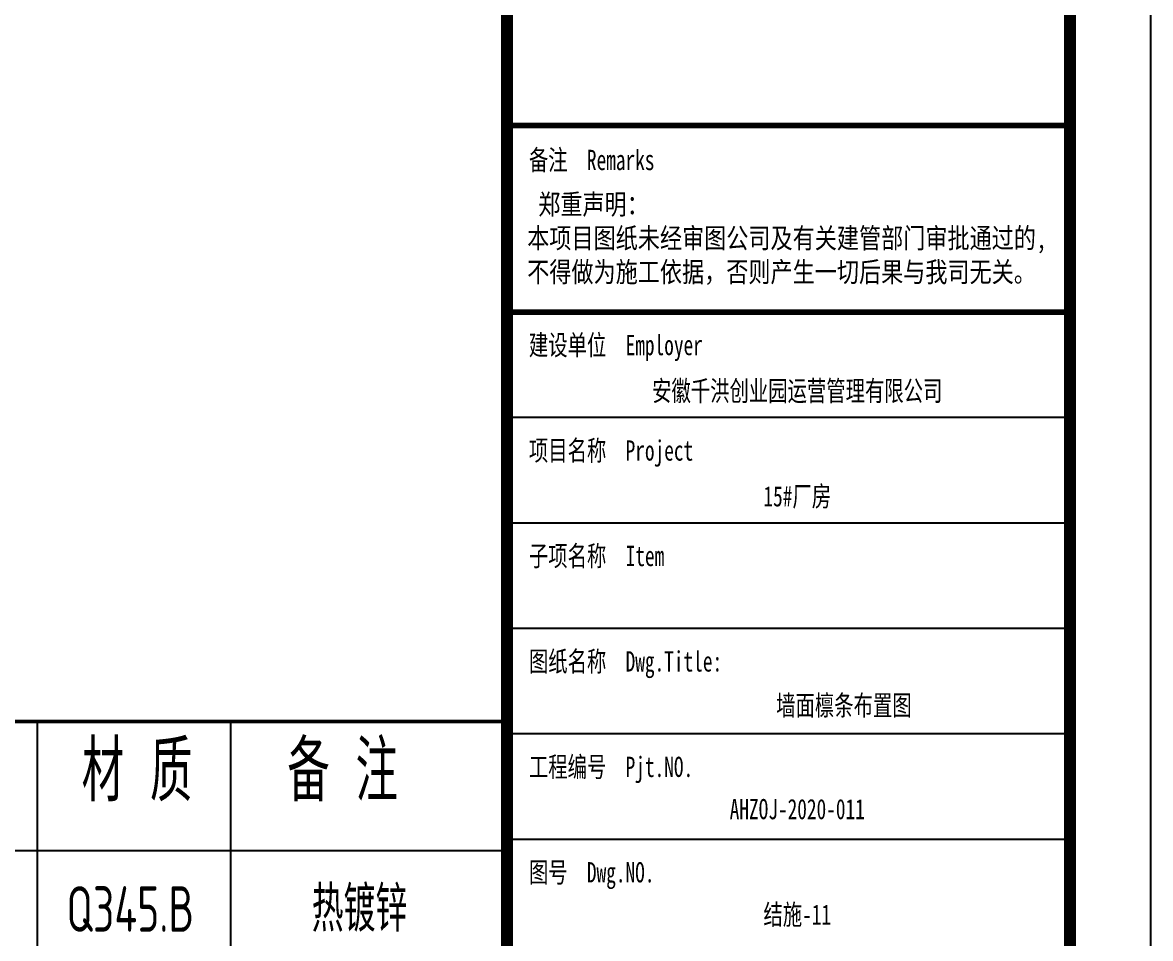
# Model space of a CAD drawing. Extents: x 177291 to 1288761, y 177638 to 322898.
# Drawn here: x 1090576 to 1105446, y 194607 to 206677 of the extents above; entities that cross this region are included whole.
import ezdxf
from ezdxf.enums import TextEntityAlignment as Align

# ---------------------------------------------------------------- set-up
doc = ezdxf.new("R2010")
doc.units = 0
doc.header["$LTSCALE"] = 1000
for name, color, linetype in [('AXIS', 3, 'Continuous'), ('PUB_TITLE', 4, 'Continuous'), ('TEXT', 7, 'Continuous')]:
    doc.layers.add(name, color=color, linetype=linetype)
doc.styles.add('_gyy_title_ST', font='', dxfattribs={"width": 0.8})
doc.styles.add('TSSD_Norm', font='tssdeng.shx', dxfattribs={"bigfont": 'hztxt.shx'})
doc.styles.get('_gyy_title_ST').set_extended_font_data('SimSun')

msp = doc.modelspace()

# ---------------------------------------------------------------- linework, layer by layer
at = {"layer": 'AXIS'}
for p, q in [((1090767.04, 197466.79), (1090767.04, 181488.6)), ((1093316.56, 197466.79), (1093316.56, 181488.6)), ((1077323.37, 195763.97), (1096961.34, 195763.97)), ((1077323.37, 195763.97), (1096961.34, 195763.97))]:
    msp.add_line(p, q, dxfattribs=at)
at = {"layer": 'AXIS', "const_width": 50}
msp.add_lwpolyline([(1077323.37, 179020.59), (1096961.34, 179020.59), (1096961.34, 197466.79), (1077323.37, 197466.79)], close=True, dxfattribs=at)
at = {"layer": 'PUB_TITLE'}
for p, q in [((1104464.08, 205318.52), (1096980.92, 205318.52)), ((1104464.08, 201470.04), (1096980.92, 201470.04)), ((1104464.08, 200080.32), (1096980.92, 200080.32)), ((1104464.08, 198690.59), (1096980.92, 198690.59)), ((1104464.08, 197300.86), (1096980.92, 197300.86)), ((1104464.08, 195911.13), (1096980.92, 195911.13))]:
    msp.add_line(p, q, dxfattribs=at)
msp.add_lwpolyline([(993975.61, 240960.27), (1105446.22, 240960.27), (1105446.22, 177959.98), (993975.61, 177959.98)], close=True, dxfattribs=at)
at = {"layer": 'PUB_TITLE', "const_width": 159.09}
for points in [[(996627.14, 179020.59), (996627.14, 239899.66), (1104385.61, 239899.66), (1104385.61, 179020.59)], [(1096961.34, 239899.66), (1104385.61, 239899.66), (1104385.61, 179020.59), (1096961.34, 179020.59)]]:
    msp.add_lwpolyline(points, close=True, dxfattribs=at)
at = {"layer": 'PUB_TITLE', "const_width": 74.83}
for points in [[(1096980.92, 205318.52), (1104464.08, 205318.52)], [(1096980.92, 202859.77), (1104464.08, 202859.77)]]:
    msp.add_lwpolyline(points, dxfattribs=at)

# ---------------------------------------------------------------- texts
at = {"layer": 'PUB_TITLE', "style": '_gyy_title_ST', "width": 0.7}
for s, height, p in [('备注  Remarks', 267.2551, (1097251.43, 204732.42)), ('建设单位  Employer', 267.2551, (1097251.43, 202293.19)), ('项目名称  Project', 267.2551, (1097251.43, 200903.46)), ('子项名称  Item', 267.255, (1097251.43, 199513.74)), ('图纸名称  Dwg.Title:', 267.2551, (1097251.43, 198124.01)), ('工程编号  Pjt.NO.', 267.2551, (1097251.43, 196734.28)), ('图号  Dwg.NO.', 267.2551, (1097251.43, 195344.55))]:
    msp.add_text(s, height=height, dxfattribs=at).set_placement(p)
at = {"layer": 'PUB_TITLE', "color": 2, "style": '_gyy_title_ST', "width": 0.7}
for s, height, p in [('安徽千洪创业园运营管理有限公司', 267.2551, (1100789.8, 201689.78)), ('15#厂房', 267.255, (1100789.8, 200300.05))]:
    msp.add_text(s, height=height, dxfattribs=at).set_placement(p, align=Align.CENTER)
at = {"layer": 'PUB_TITLE', "color": 6, "style": '_gyy_title_ST', "width": 0.7}
for s, height, p in [('墙面檩条布置图', 267.255, (1101404.87, 197545.27)), ('AHZOJ-2020-011', 267.2551, (1100789.8, 196177.52))]:
    msp.add_text(s, height=height, dxfattribs=at).set_placement(p, align=Align.CENTER)
at = {"layer": 'PUB_TITLE', "color": 7, "style": '_gyy_title_ST', "width": 0.7}
msp.add_text('结施-11', height=267.255, dxfattribs=at).set_placement((1100789.8, 194787.79), align=Align.CENTER)
at = {"layer": 'PUB_TITLE', "insert": (1097229.09, 204414.76), "char_height": 267.2551, "width": 8552.1722, "attachment_point": 1, "style": '_gyy_title_ST'}
msp.add_mtext(' 郑重声明：\\P本项目图纸未经审图公司及有关建管部门审批通过的,\\P不得做为施工依据，否则产生一切后果与我司无关。', dxfattribs=at)
at = {"layer": 'TEXT', "style": 'TSSD_Norm', "width": 0.7}
for s, height, p in [('材 质', 799.998, (1092085.5, 196172.68)), ('备 注', 799.998, (1094795.6, 196172.68)), ('Q345.B', 599.999, (1091996.26, 194514.81)), ('热镀锌', 599.999, (1095018.4, 194514.81))]:
    msp.add_text(s, height=height, dxfattribs=at).set_placement(p, align=Align.BOTTOM_CENTER)

doc.saveas('drawing.dxf')
